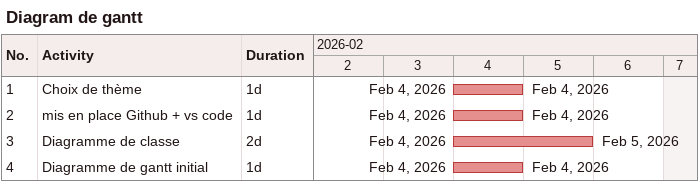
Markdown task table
Diagram de gantt

| ID | Task | Duration | Start | Finish |
|---|---|---|---|---|
| 1 | Choix de thème | 1d | 2026-02-04 | 2026-02-04 |
| 2 | mis en place Github + vs code | 1d | 2026-02-04 | 2026-02-04 |
| 3 | Diagramme de classe | 2d | 2026-02-04 | 2026-02-05 |
| 4 | Diagramme de gantt initial | 1d | 2026-02-04 | 2026-02-04 |
